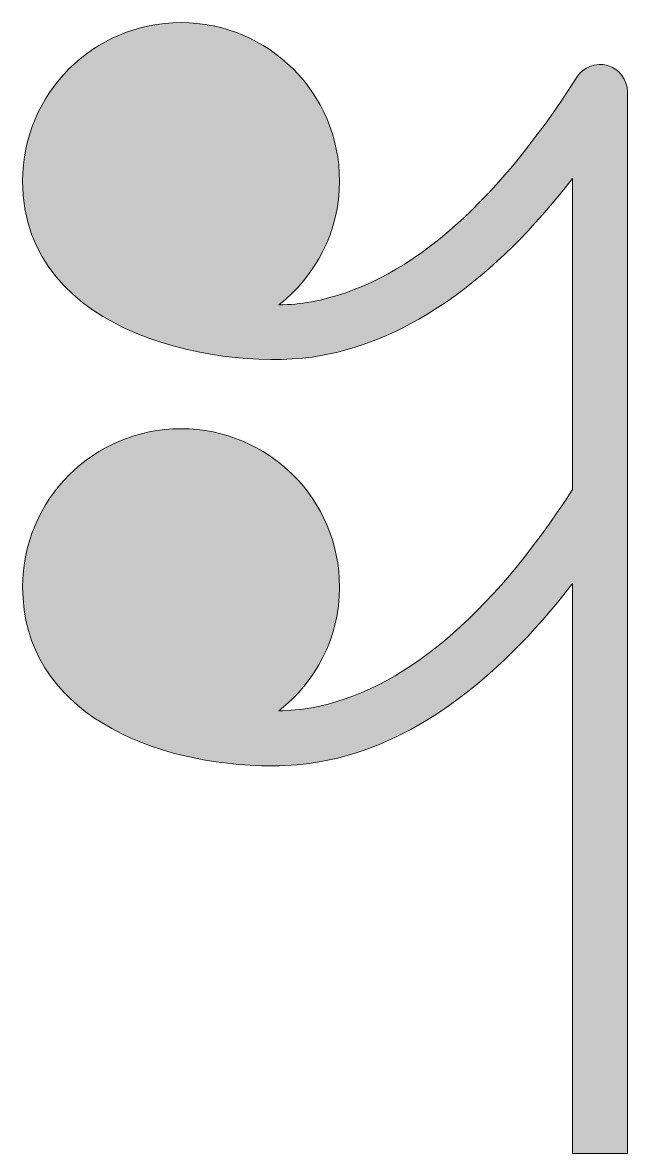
# Model space of a CAD drawing. Header units: inches. Extents: x 40.5 to 60, y -68 to -31.7.
import ezdxf

# ---------------------------------------------------------------- set-up
doc = ezdxf.new("R2010")
doc.units = ezdxf.units.IN
doc.header["$MEASUREMENT"] = 0
doc.layers.add('Layer 1', color=7, linetype='Continuous')

msp = doc.modelspace()

# ---------------------------------------------------------------- hatches: boundary and pattern name
at = {"layer": 'Layer 1', "true_color": 0x231f20}
h = msp.add_hatch(color=250, dxfattribs=at)
h.dxf.hatch_style = 2
edge = h.paths.add_edge_path()
edge.add_spline(control_points=[(59.319, -33.075), (58.942, -32.966), (58.539, -33.117), (58.33, -33.446), (55.617, -37.702), (52.747, -40.132), (49.801, -40.67), (49.451, -40.734), (49.102, -40.76), (48.753, -40.772), (49.934, -39.84), (50.704, -38.41), (50.704, -36.784), (50.704, -33.974), (48.428, -31.694), (45.615, -31.694), (42.798, -31.694), (40.524, -33.974), (40.524, -36.784), (40.524, -41.831), (47.115, -42.946), (50.116, -42.398), (52.95, -41.882), (55.659, -39.969), (58.193, -36.704), (58.193, -36.704), (58.193, -46.703), (58.193, -46.703), (55.52, -50.827), (52.7, -53.191), (49.801, -53.721), (49.451, -53.786), (49.102, -53.812), (48.754, -53.822), (49.935, -52.892), (50.704, -51.466), (50.704, -49.843), (50.704, -47.025), (48.428, -44.751), (45.615, -44.751), (42.798, -44.751), (40.524, -47.025), (40.524, -49.843), (40.524, -53.856), (44.704, -55.589), (48.56, -55.589), (49.082, -55.589), (49.602, -55.543), (50.116, -55.45), (52.952, -54.933), (55.659, -52.995), (58.193, -49.727), (58.193, -49.727), (58.193, -68.046), (58.193, -68.046), (58.193, -68.046), (59.951, -68.046), (59.951, -68.046), (59.951, -68.046), (59.951, -33.919), (59.951, -33.919), (59.951, -33.526), (59.692, -33.186), (59.319, -33.075)], knot_values=[0, 0, 0, 0, 1, 1, 1, 2, 2, 2, 3, 3, 3, 4, 4, 4, 5, 5, 5, 6, 6, 6, 7, 7, 7, 8, 8, 8, 9, 9, 9, 10, 10, 10, 11, 11, 11, 12, 12, 12, 13, 13, 13, 14, 14, 14, 15, 15, 15, 16, 16, 16, 17, 17, 17, 18, 18, 18, 19, 19, 19, 20, 20, 20, 21, 21, 21, 21], degree=3, periodic=1)

# ---------------------------------------------------------------- linework, layer by layer
at = {"layer": 'Layer 1', "lineweight": 0}
msp.add_open_spline([(59.319, -33.075), (58.942, -32.966), (58.539, -33.117), (58.33, -33.446), (55.617, -37.702), (52.747, -40.132), (49.801, -40.67), (49.451, -40.734), (49.102, -40.76), (48.753, -40.772), (49.934, -39.84), (50.704, -38.41), (50.704, -36.784), (50.704, -33.974), (48.428, -31.694), (45.615, -31.694), (42.798, -31.694), (40.524, -33.974), (40.524, -36.784), (40.524, -41.831), (47.115, -42.946), (50.116, -42.398), (52.95, -41.882), (55.659, -39.969), (58.193, -36.704), (58.193, -36.704), (58.193, -46.703), (58.193, -46.703), (55.52, -50.827), (52.7, -53.191), (49.801, -53.721), (49.451, -53.786), (49.102, -53.812), (48.754, -53.822), (49.935, -52.892), (50.704, -51.466), (50.704, -49.843), (50.704, -47.025), (48.428, -44.751), (45.615, -44.751), (42.798, -44.751), (40.524, -47.025), (40.524, -49.843), (40.524, -53.856), (44.704, -55.589), (48.56, -55.589), (49.082, -55.589), (49.602, -55.543), (50.116, -55.45), (52.952, -54.933), (55.659, -52.995), (58.193, -49.727), (58.193, -49.727), (58.193, -68.046), (58.193, -68.046), (58.193, -68.046), (59.951, -68.046), (59.951, -68.046), (59.951, -68.046), (59.951, -33.919), (59.951, -33.919), (59.951, -33.526), (59.692, -33.186), (59.319, -33.075)], degree=3, knots=[0, 0, 0, 0, 1, 1, 1, 2, 2, 2, 3, 3, 3, 4, 4, 4, 5, 5, 5, 6, 6, 6, 7, 7, 7, 8, 8, 8, 9, 9, 9, 10, 10, 10, 11, 11, 11, 12, 12, 12, 13, 13, 13, 14, 14, 14, 15, 15, 15, 16, 16, 16, 17, 17, 17, 18, 18, 18, 19, 19, 19, 20, 20, 20, 21, 21, 21, 21], dxfattribs=at)

doc.saveas('drawing.dxf')
